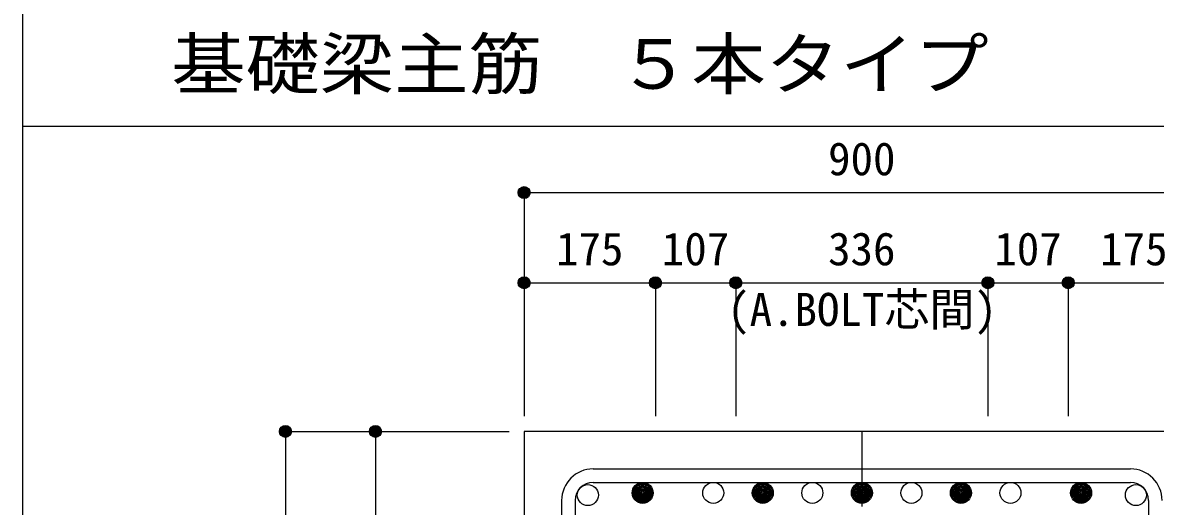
# Model space of a CAD drawing. Units: millimetres at full size, sheet at 1:20. Extents: x -3982 to 3969, y -2797 to 2801.
# Drawn here: x -3982 to -2473, y -655 to -10 of the extents above; entities that cross this region are included whole.
import ezdxf
from ezdxf.enums import TextEntityAlignment as Align

# ---------------------------------------------------------------- set-up
doc = ezdxf.new("R2010")
doc.units = ezdxf.units.MM
doc.header["$LTSCALE"] = 20
doc.header["$PDMODE"] = 32
doc.header["$PDSIZE"] = 10
doc.linetypes.add('CHAIN1', pattern=[8, 5, -1, 1, -1])
for name, color, linetype in [('6-1_躯体線', 2, 'Continuous'), ('6-3_柱型主筋', 4, 'Continuous'), ('6-4_フープ', 7, 'Continuous'), ('6-7_文字', 7, 'Continuous'), ('6-D_寸法', 4, 'Continuous'), ('F-0_枠', 6, 'Continuous')]:
    doc.layers.add(name, color=color, linetype=linetype)
doc.styles.add('ＭＳ ゴシック', font='')
doc.styles.get('ＭＳ ゴシック').set_extended_font_data('MS Gothic')

msp = doc.modelspace()

# ---------------------------------------------------------------- linework, layer by layer
at = {"layer": '6-1_躯体線'}
for p, q in [((-3313.87, -554.67), (-3313.87, -1454.67)), ((-2013.87, -554.67), (-3313.87, -554.67))]:
    msp.add_line(p, q, dxfattribs=at)
at = {"layer": '6-3_柱型主筋', "color": 3}
for centre in [(-3228.94, -639.6), (-3155.92, -636.67), (-3155.92, -636.67), (-3061.87, -636.67), (-2995.87, -636.67), (-2995.87, -636.67), (-2929.87, -636.67), (-2863.87, -636.67), (-2863.87, -636.67), (-2797.87, -636.67), (-2731.87, -636.67), (-2731.87, -636.67), (-2665.87, -636.67), (-2571.81, -636.67), (-2498.8, -639.6)]:
    msp.add_circle(centre, 14, dxfattribs=at)
at = {"layer": '6-3_柱型主筋'}
for centre, radius in [((-3155.92, -636.67), 14), ((-3155.92, -636.67), 12.6), ((-3155.92, -636.67), 11.2), ((-3155.92, -636.67), 9.8), ((-3155.92, -636.67), 8.4), ((-3155.92, -636.67), 7), ((-3155.92, -636.67), 5.6), ((-3155.92, -636.67), 4.2), ((-2995.87, -636.67), 14), ((-2995.87, -636.67), 12.6), ((-2995.87, -636.67), 11.2), ((-2995.87, -636.67), 9.8), ((-2995.87, -636.67), 8.4), ((-2995.87, -636.67), 7), ((-2995.87, -636.67), 5.6), ((-2995.87, -636.67), 4.2), ((-2863.87, -636.67), 14), ((-2863.87, -636.67), 12.6), ((-2863.87, -636.67), 11.2), ((-2863.87, -636.67), 9.8), ((-2863.87, -636.67), 8.4), ((-2863.87, -636.67), 7), ((-2863.87, -636.67), 5.6), ((-2863.87, -636.67), 4.2), ((-2731.87, -636.67), 14), ((-2731.87, -636.67), 12.6), ((-2731.87, -636.67), 11.2), ((-2731.87, -636.67), 9.8), ((-2731.87, -636.67), 8.4), ((-2731.87, -636.67), 7), ((-2731.87, -636.67), 5.6), ((-2731.87, -636.67), 4.2), ((-2571.81, -636.67), 14), ((-2571.81, -636.67), 12.6), ((-2571.81, -636.67), 11.2), ((-2571.81, -636.67), 9.8), ((-2571.81, -636.67), 8.4), ((-2571.81, -636.67), 7), ((-2571.81, -636.67), 5.6), ((-2571.81, -636.67), 4.2), ((-3155.92, -636.67), 2.8), ((-3155.92, -636.67), 1.4), ((-2995.87, -636.67), 2.8), ((-2995.87, -636.67), 1.4), ((-2863.87, -636.67), 2.8), ((-2863.87, -636.67), 1.4), ((-2731.87, -636.67), 2.8), ((-2731.87, -636.67), 1.4), ((-2571.81, -636.67), 2.8), ((-2571.81, -636.67), 1.4)]:
    msp.add_circle(centre, radius, dxfattribs=at)
at = {"layer": '6-4_フープ'}
for p, q in [((-3221.87, -604.67), (-2505.87, -604.67)), ((-3221.87, -622.67), (-2505.87, -622.67)), ((-3263.87, -646.67), (-3263.87, -1362.67)), ((-3245.87, -646.67), (-3245.87, -1362.67)), ((-2481.87, -646.67), (-2481.87, -1362.67))]:
    msp.add_line(p, q, dxfattribs=at)
for centre, radius, start, end in [((-3221.87, -646.67), 42, 90, 180), ((-2505.87, -646.67), 42, 0, 90), ((-3221.87, -646.67), 24, 90, 180), ((-2505.87, -646.67), 24, 0, 90)]:
    msp.add_arc(centre, radius, start, end, dxfattribs=at)
at = {"layer": '6-D_寸法'}
for p, q in [((-3313.87, -236.65), (-3313.87, -356.65)), ((-3313.87, -236.65), (-3313.87, -356.65)), ((-3313.87, -236.65), (-2413.87, -236.65)), ((-3313.87, -356.65), (-3313.87, -534.67)), ((-3313.87, -356.65), (-3313.87, -534.67)), ((-3313.87, -356.65), (-3138.87, -356.65)), ((-3138.87, -356.65), (-3031.87, -356.65)), ((-3138.87, -356.65), (-3138.87, -534.67)), ((-3138.87, -356.65), (-3138.87, -534.67)), ((-3031.87, -356.65), (-2695.87, -356.65)), ((-3031.87, -356.65), (-3031.87, -534.67)), ((-3031.87, -356.65), (-3031.87, -534.67)), ((-2695.87, -356.65), (-2588.87, -356.65)), ((-2695.87, -356.65), (-2695.87, -534.67)), ((-2695.87, -356.65), (-2695.87, -534.67)), ((-2588.87, -356.65), (-2413.87, -356.65)), ((-2588.87, -356.65), (-2588.87, -534.67)), ((-2588.87, -356.65), (-2588.87, -534.67)), ((-3631.89, -554.67), (-3631.89, -1454.67)), ((-3631.89, -554.67), (-3511.89, -554.67)), ((-3511.89, -554.67), (-3333.87, -554.67)), ((-3511.89, -554.67), (-3333.87, -554.67)), ((-3511.89, -554.67), (-3333.87, -554.67)), ((-3511.89, -554.67), (-3333.87, -554.67)), ((-3511.89, -554.67), (-3333.87, -554.67)), ((-3511.89, -554.67), (-3333.87, -554.67)), ((-3511.89, -554.67), (-3333.87, -554.67)), ((-3511.89, -554.67), (-3333.87, -554.67)), ((-3511.89, -554.67), (-3333.87, -554.67)), ((-3511.89, -554.67), (-3333.87, -554.67)), ((-3511.89, -554.67), (-3511.89, -880.67)), ((-3511.89, -554.67), (-3333.87, -554.67))]:
    msp.add_line(p, q, dxfattribs=at)
at = {"layer": '6-D_寸法', "linetype": 'CHAIN1'}
msp.add_line((-2863.87, -554.67), (-2863.87, -1854.67), dxfattribs=at)
at = {"layer": '6-D_寸法'}
for centre, radius in [((-3313.87, -236.65), 8), ((-3313.87, -236.65), 7.2), ((-3313.87, -236.65), 6.4), ((-3313.87, -236.65), 5.6), ((-3313.87, -236.65), 4.8), ((-3313.87, -236.65), 4), ((-3313.87, -236.65), 3.2), ((-3313.87, -236.65), 2.4), ((-3313.87, -236.65), 1.6), ((-3313.87, -236.65), 0.8), ((-3313.87, -356.65), 8), ((-3313.87, -356.65), 7.2), ((-3313.87, -356.65), 6.4), ((-3313.87, -356.65), 5.6), ((-3313.87, -356.65), 4.8), ((-3313.87, -356.65), 4), ((-3313.87, -356.65), 3.2), ((-3313.87, -356.65), 2.4), ((-3313.87, -356.65), 1.6), ((-3313.87, -356.65), 0.8), ((-3138.87, -356.65), 8), ((-3138.87, -356.65), 7.2), ((-3138.87, -356.65), 6.4), ((-3138.87, -356.65), 5.6), ((-3138.87, -356.65), 4.8), ((-3138.87, -356.65), 4), ((-3138.87, -356.65), 3.2), ((-3138.87, -356.65), 2.4), ((-3138.87, -356.65), 1.6), ((-3138.87, -356.65), 0.8), ((-3031.87, -356.65), 8), ((-3031.87, -356.65), 7.2), ((-3031.87, -356.65), 6.4), ((-3031.87, -356.65), 5.6), ((-3031.87, -356.65), 4.8), ((-3031.87, -356.65), 4), ((-3031.87, -356.65), 3.2), ((-3031.87, -356.65), 2.4), ((-3031.87, -356.65), 1.6), ((-3031.87, -356.65), 0.8), ((-2695.87, -356.65), 8), ((-2695.87, -356.65), 7.2), ((-2695.87, -356.65), 6.4), ((-2695.87, -356.65), 5.6), ((-2695.87, -356.65), 4.8), ((-2695.87, -356.65), 4), ((-2695.87, -356.65), 3.2), ((-2695.87, -356.65), 2.4), ((-2695.87, -356.65), 1.6), ((-2695.87, -356.65), 0.8), ((-2588.87, -356.65), 8), ((-2588.87, -356.65), 7.2), ((-2588.87, -356.65), 6.4), ((-2588.87, -356.65), 5.6), ((-2588.87, -356.65), 4.8), ((-2588.87, -356.65), 4), ((-2588.87, -356.65), 3.2), ((-2588.87, -356.65), 2.4), ((-2588.87, -356.65), 1.6), ((-2588.87, -356.65), 0.8), ((-3631.89, -554.67), 8), ((-3631.89, -554.67), 7.2), ((-3631.89, -554.67), 6.4), ((-3631.89, -554.67), 5.6), ((-3631.89, -554.67), 4.8), ((-3631.89, -554.67), 4), ((-3631.89, -554.67), 3.2), ((-3631.89, -554.67), 2.4), ((-3631.89, -554.67), 1.6), ((-3631.89, -554.67), 0.8), ((-3511.89, -554.67), 8), ((-3511.89, -554.67), 7.2), ((-3511.89, -554.67), 6.4), ((-3511.89, -554.67), 5.6), ((-3511.89, -554.67), 4.8), ((-3511.89, -554.67), 4), ((-3511.89, -554.67), 3.2), ((-3511.89, -554.67), 2.4), ((-3511.89, -554.67), 1.6), ((-3511.89, -554.67), 0.8)]:
    msp.add_circle(centre, radius, dxfattribs=at)
at = {"layer": '6-D_寸法', "color": 7}
for p in [(-3313.87, -236.65), (-3313.87, -356.65), (-3138.87, -356.65), (-3031.87, -356.65), (-2695.87, -356.65), (-2588.87, -356.65), (-3631.89, -554.67), (-3511.89, -554.67)]:
    msp.add_point(p, dxfattribs=at)
at = {"layer": 'F-0_枠'}
msp.add_line((-3981.92, 2800.77), (-3981.92, -2796.83), dxfattribs=at)
at = {"layer": 'F-0_枠', "color": 2}
msp.add_line((-3981.92, -148.03), (2482.4, -148.03), dxfattribs=at)

# ---------------------------------------------------------------- texts
at = {"layer": '6-7_文字', "color": 2, "style": 'ＭＳ ゴシック', "width": 1.1}
msp.add_text('\u3000\u3000基礎梁主筋\u3000５本タイプ', height=65.98, dxfattribs=at).set_placement((-3981.92, -118.03), align=Align.BOTTOM_LEFT)
at = {"layer": '6-7_文字', "color": 4, "style": 'ＭＳ ゴシック'}
msp.add_text('(A.BOLT芯間)', height=43.99, dxfattribs=at).set_placement((-3043.34, -427.42), align=Align.BOTTOM_LEFT)
at = {"layer": '6-D_寸法', "style": 'ＭＳ ゴシック'}
for s, p in [('900', (-2908.87, -226.65)), ('175', (-3271.37, -346.65)), ('107', (-3130.37, -346.65)), ('336', (-2908.87, -346.65)), ('107', (-2687.37, -346.65)), ('175', (-2546.37, -346.65))]:
    msp.add_text(s, height=43.99, dxfattribs=at).set_placement(p, align=Align.BOTTOM_LEFT)

doc.saveas('drawing.dxf')
